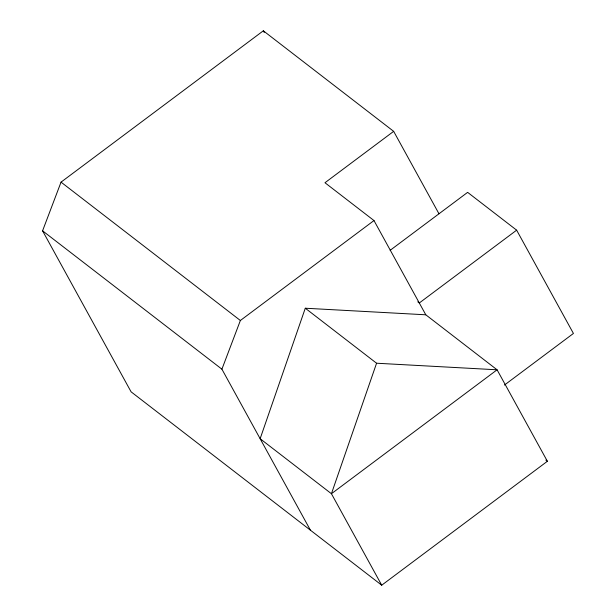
<?xml version="1.0" encoding="UTF-8"?>
<svg xmlns="http://www.w3.org/2000/svg" width="616" height="616" viewBox="0 0 616 616"><rect width="100%" height="100%" fill="white"/><g stroke="black" fill="none" stroke-linecap="round" stroke-linejoin="round"><path stroke-width="0.92" d="M425.795 314.799L305.29 308.223L260.137 438.723L331.431 493.724L381.72 585.2L547.378 461.276L497.089 369.8L425.795 314.799L373.981 220.551L324.971 182.736L393.663 131.354L438.977 213.783M376.576 363.224L331.431 493.724L497.089 369.8L376.576 363.224L305.29 308.223M381.72 585.2L131.093 391.83L42.573 230.823L61.038 182.136L263.332 30.8L393.663 131.354M310.425 530.199L221.914 369.184L240.371 320.497L373.981 220.551M390.136 250.327L467.629 192.354L516.639 230.168L573.427 333.456L504.442 385.062M516.639 230.168L419.303 302.98L417.794 301.817M545.861 460.106L547.378 461.276M61.038 182.136L240.371 320.497M42.573 230.823L221.914 369.184M263.332 30.8L264.256 32.479"/></g></svg>
